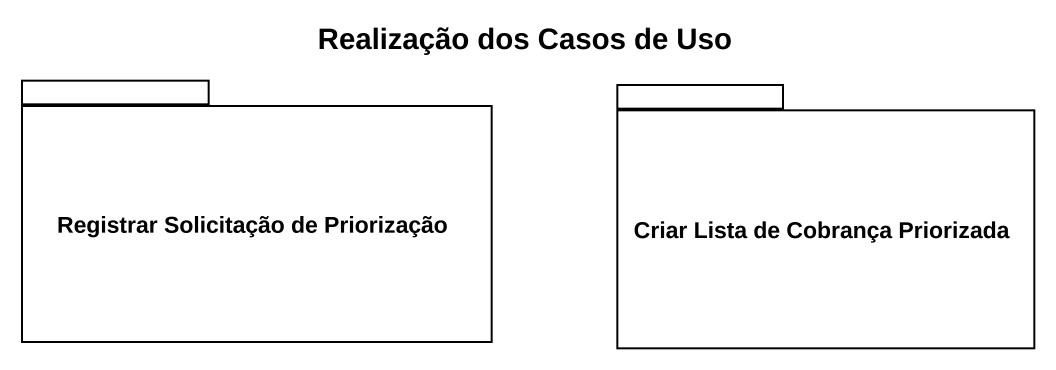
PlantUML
@startuml
title Realização dos Casos de Uso
package "Registrar Solicitação de Priorização" as Registrar_Solicitação_de {
}
package "Criar Lista de Cobrança Priorizada" as Criar_Lista_de_Cobrança {
}
@enduml
